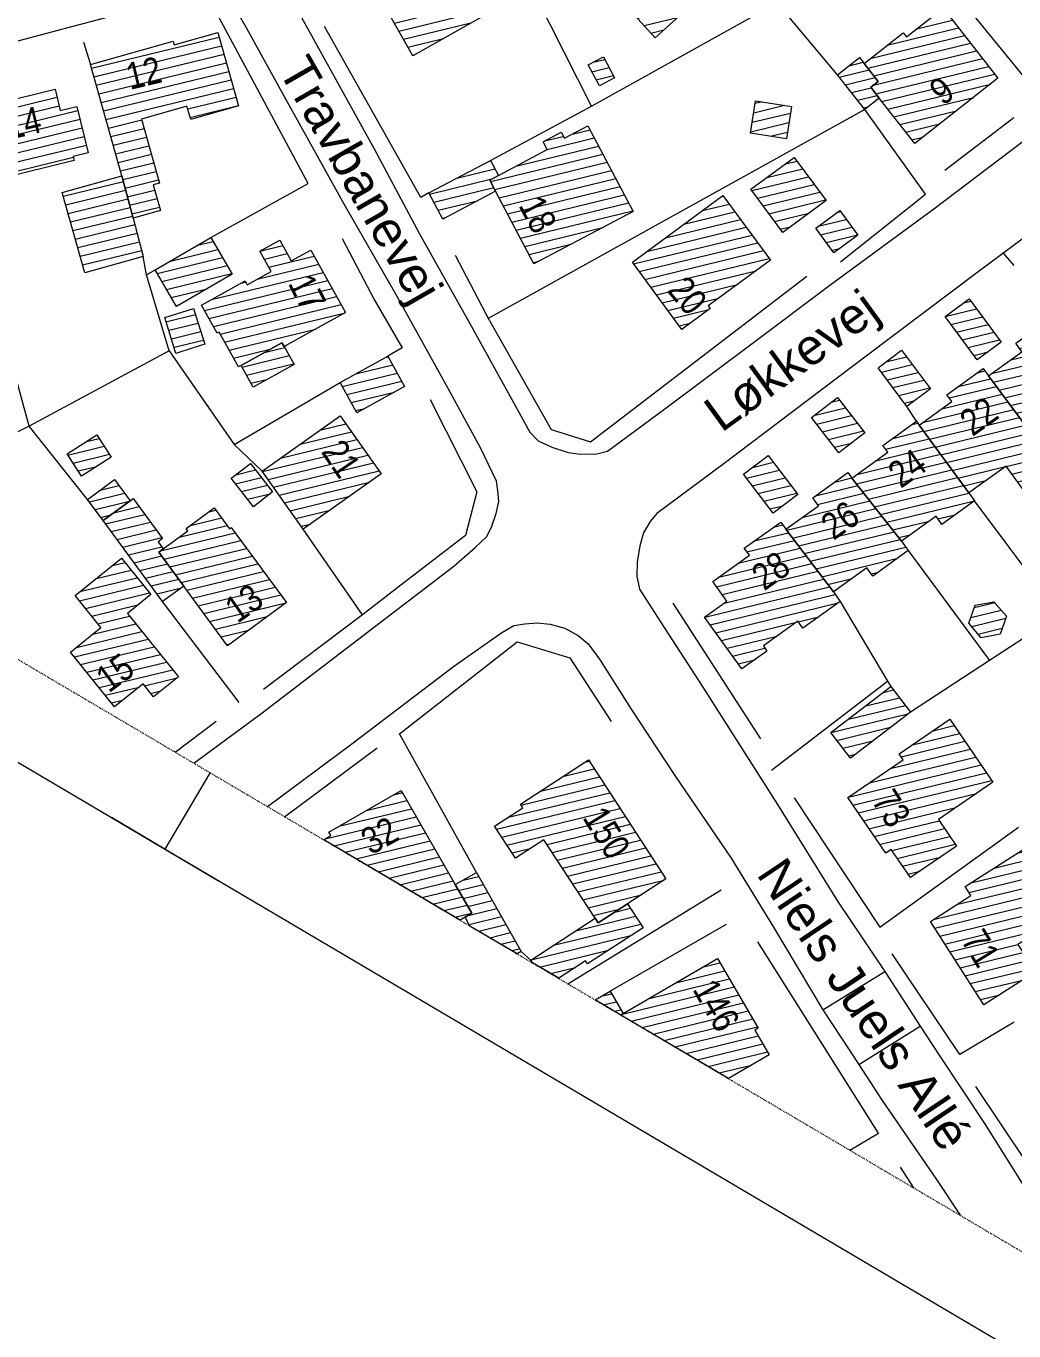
# Model space of a CAD drawing. Header units: metres. Extents: x 585637 to 586843, y 6137463 to 6138529.
# Drawn here: x 585802 to 585913.1, y 6137857 to 6138003.7 of the extents above; entities that cross this region are included whole.
import ezdxf
from ezdxf.enums import TextEntityAlignment as Align

# ---------------------------------------------------------------- set-up
doc = ezdxf.new("R2010")
doc.units = ezdxf.units.M
doc.header["$MEASUREMENT"] = 0
doc.linetypes.add('DGN_STYLE_2', pattern=[0.030554, 0.018333, -0.012222])
for name, color, linetype, lineweight in [('adresse', 7, 'Continuous', 13), ('bygning', 252, 'Continuous', 0), ('chikane', 252, 'Continuous', 13), ('FRAME', 7, 'Continuous', 13), ('hegn', 252, 'Continuous', 13), ('TC_S_FLM_20X05', 7, 'Continuous', 0), ('vejkant', 252, 'Continuous', 13), ('vejnavn', 7, 'Continuous', 13)]:
    doc.layers.add(name, color=color, linetype=linetype, lineweight=lineweight)
doc.layers.add('TC_S_VRM_20X05', color=6, linetype='DGN_STYLE_2', lineweight=0, plot=False)
doc.styles.add('Style-Arial', font='arial.ttf')

msp = doc.modelspace()

# ---------------------------------------------------------------- hatches: boundary and pattern name
at = {"layer": 'bygning', "lineweight": 0}
h = msp.add_hatch(dxfattribs=at)
h.set_pattern_fill('HATCH', color=256, scale=0.1, style=0, pattern_type=2)
h.set_pattern_definition([(13.65, (585851.8549, 6138023.702), (-0.23599, 0.971756), [])])
h.paths.add_polyline_path([(585856.39, 6138020.4), (585858.81, 6138022.6), (585863.53, 6138026.9), (585879.91, 6138008.91), (585872.77, 6138002.41), (585857.2, 6138019.51)], flags=0)
h = msp.add_hatch(dxfattribs=at)
h.set_pattern_fill('HATCH', color=256, scale=0.1, style=0, pattern_type=2)
h.set_pattern_definition([(13.65, (585864.1307, 6138014.2408), (-0.23599, 0.971756), [])])
h.paths.add_polyline_path([(585854.35, 6138005.37), (585845.49, 6138000.37), (585841.18, 6138008.03), (585850.04, 6138013.02)], flags=0)
h = msp.add_hatch(dxfattribs=at)
h.set_pattern_fill('HATCH', color=256, scale=0.1, style=0, pattern_type=2)
h.set_pattern_definition([(13.65, (585895.3314, 6137997.6222), (-0.23599, 0.971756), [])])
h.paths.add_polyline_path([(585897.87, 6137997.5), (585896.27, 6137999.53), (585900.67, 6138002.98), (585901.05, 6138002.5), (585905.17, 6138005.72), (585911.33, 6137997.85), (585901.98, 6137990.52), (585897.98, 6137995.62), (585897.03, 6137996.84)], flags=0)
h = msp.add_hatch(dxfattribs=at)
h.set_pattern_fill('HATCH', color=256, scale=0.1, style=0, pattern_type=2)
h.set_pattern_definition([(13.65, (585861.0222, 6137980.6756), (-0.235989, 0.971756), [])])
h.paths.add_polyline_path([(585809.21, 6137999.39), (585818.51, 6138002.01), (585818.62, 6138001.62), (585823.55, 6138003.01), (585825.87, 6137994.74), (585820.49, 6137993.23), (585820.07, 6137994.7), (585814.95, 6137993.26), (585816.97, 6137986.07), (585816.26, 6137985.87), (585817.08, 6137982.98), (585814, 6137982.11), (585812.73, 6137986.89)], flags=0)
h = msp.add_hatch(dxfattribs=at)
h.set_pattern_fill('HATCH', color=256, scale=0.1, style=0, pattern_type=2)
h.set_pattern_definition([(13.65, (585852.6391, 6138005.7203), (-0.23599, 0.971756), [])])
h.paths.add_polyline_path([(585866.93, 6138000.27), (585868.2, 6137997.9), (585866.5, 6137996.99), (585865.23, 6137999.36)], flags=0)
h = msp.add_hatch(dxfattribs=at)
h.set_pattern_fill('HATCH', color=256, scale=0.1, style=0, pattern_type=2)
h.set_pattern_definition([(13.65, (585892.6036, 6138012.1594), (-0.23599, 0.971756), [])])
h.paths.add_polyline_path([(585897.87, 6137997.5), (585897.03, 6137996.84), (585897.98, 6137995.62), (585896.34, 6137994.33), (585893.28, 6137998.23), (585895.76, 6138000.18), (585896.27, 6137999.53)], flags=0)
h = msp.add_hatch(dxfattribs=at)
h.set_pattern_fill('HATCH', color=256, scale=0.1, style=0, pattern_type=2)
h.set_pattern_definition([(13.65, (585796.7398, 6137987.4284), (-0.23599, 0.971756), [])])
h.paths.add_polyline_path([(585797.44, 6137991.31), (585796.65, 6137994.51), (585805.22, 6137996.61), (585805.8, 6137994.22), (585807.68, 6137994.68), (585808.96, 6137989.48), (585807.26, 6137989.06), (585807.38, 6137988.59), (585799.14, 6137986.57), (585798.63, 6137986.45)], flags=0)
h = msp.add_hatch(dxfattribs=at)
h.set_pattern_fill('HATCH', color=256, scale=0.1, style=0, pattern_type=2)
h.set_pattern_definition([(13.65, (585866.643, 6137999.0547), (-0.23599, 0.971756), [])])
h.paths.add_polyline_path([(585884.05, 6137995.31), (585888.09, 6137994.69), (585887.53, 6137991.05), (585883.5, 6137991.67)], flags=0)
h = msp.add_hatch(dxfattribs=at)
h.set_pattern_fill('HATCH', color=256, scale=0.1, style=0, pattern_type=2)
h.set_pattern_definition([(13.65, (585851.1815, 6137985.504), (-0.23599, 0.971756), [])])
h.paths.add_polyline_path([(585855.11, 6137986.92), (585860.61, 6137989.83), (585860.14, 6137990.72), (585862.17, 6137991.79), (585862.54, 6137991.1), (585865.19, 6137992.5), (585870.28, 6137982.88), (585859.12, 6137976.99), (585854.8, 6137985.16), (585854.14, 6137986.41)], flags=0)
h = msp.add_hatch(dxfattribs=at)
h.set_pattern_fill('HATCH', color=256, scale=0.1, style=0, pattern_type=2)
h.set_pattern_definition([(13.65, (585874.0101, 6137975.8661), (-0.23599, 0.971756), [])])
h.paths.add_polyline_path([(585854.14, 6137986.41), (585854.8, 6137985.16), (585848.85, 6137982.02), (585847.3, 6137984.95), (585854.22, 6137988.61), (585855.11, 6137986.92)], flags=0)
h = msp.add_hatch(dxfattribs=at)
h.set_pattern_fill('HATCH', color=256, scale=0.1, style=0, pattern_type=2)
h.set_pattern_definition([(13.65, (585893.342, 6137980.3896), (-0.23599, 0.971756), [])])
h.paths.add_polyline_path([(585883.54, 6137985.37), (585888.42, 6137988.95), (585891.99, 6137984.09), (585887.11, 6137980.51)], flags=0)
h = msp.add_hatch(dxfattribs=at)
h.set_pattern_fill('HATCH', color=256, scale=0.1, style=0, pattern_type=2)
h.set_pattern_definition([(13.65, (585802.8303, 6137989.9514), (-0.23599, 0.971756), [])])
h.paths.add_polyline_path([(585814, 6137982.11), (585815.15, 6137977.82), (585808.57, 6137975.97), (585806.03, 6137985), (585812.73, 6137986.89)], flags=0)
h = msp.add_hatch(dxfattribs=at)
h.set_pattern_fill('HATCH', color=256, scale=0.1, style=0, pattern_type=2)
h.set_pattern_definition([(13.65, (585887.1169, 6137984.1434), (-0.23599, 0.971756), [])])
h.paths.add_polyline_path([(585880.39, 6137984.67), (585885.73, 6137977.4), (585878.71, 6137972.24), (585878.94, 6137971.94), (585875.75, 6137969.6), (585870.19, 6137977.17)], flags=0)
h = msp.add_hatch(dxfattribs=at)
h.set_pattern_fill('HATCH', color=256, scale=0.1, style=0, pattern_type=2)
h.set_pattern_definition([(13.65, (585886.5662, 6137993.4937), (-0.23599, 0.971756), [])])
h.paths.add_polyline_path([(585890.83, 6137981.01), (585893.53, 6137982.99), (585895.57, 6137980.21), (585892.87, 6137978.23)], flags=0)
h = msp.add_hatch(dxfattribs=at)
h.set_pattern_fill('HATCH', color=256, scale=0.1, style=0, pattern_type=2)
h.set_pattern_definition([(13.65, (585810.5543, 6137979.5539), (-0.23599, 0.971756), [])])
h.paths.add_polyline_path([(585822.76, 6137979.94), (585825.15, 6137975.81), (585818.88, 6137972.18), (585816.49, 6137976.3)], flags=0)
h = msp.add_hatch(dxfattribs=at)
h.set_pattern_fill('HATCH', color=256, scale=0.1, style=0, pattern_type=2)
h.set_pattern_definition([(13.65, (585828.1889, 6137965.0083), (-0.23599, 0.971756), [])])
h.paths.add_polyline_path([(585830.76, 6137968.11), (585826.16, 6137965.56), (585825.85, 6137965.38), (585823.68, 6137969.3), (585823.46, 6137969.18), (585821.71, 6137972.35), (585826.6, 6137975.06), (585826.84, 6137974.62), (585829.54, 6137976.12), (585828.27, 6137978.41), (585830.51, 6137979.65), (585831.81, 6137977.31), (585834.01, 6137978.53), (585837.91, 6137971.5), (585831, 6137967.67)], flags=0)
h = msp.add_hatch(dxfattribs=at)
h.set_pattern_fill('HATCH', color=256, scale=0.1, style=0, pattern_type=2)
h.set_pattern_definition([(13.65, (585900.5119, 6137963.6858), (-0.23599, 0.971756), [])])
h.paths.add_polyline_path([(585905.4, 6137971.04), (585908.1, 6137973.04), (585911.71, 6137968.17), (585909.01, 6137966.17)], flags=0)
h = msp.add_hatch(dxfattribs=at)
h.set_pattern_fill('HATCH', color=256, scale=0.1, style=0, pattern_type=2)
h.set_pattern_definition([(13.65, (585819.7017, 6137975.072), (-0.23599, 0.97176), [])])
h.paths.add_polyline_path([(585819.26, 6137967.05), (585818.83, 6137966.91), (585817.56, 6137970.93), (585820.8, 6137971.95), (585822.07, 6137967.94), (585821.59, 6137967.78)], flags=0)
h = msp.add_hatch(dxfattribs=at)
h.set_pattern_fill('HATCH', color=256, scale=0.1, style=0, pattern_type=2)
h.set_pattern_definition([(13.65, (585928.4115, 6137973.0716), (-0.23599, 0.971756), [])])
h.paths.add_polyline_path([(585914.04, 6137967.08), (585913.34, 6137968.05), (585917.5, 6137971.03), (585924.17, 6137961.74), (585920.34, 6137958.99), (585919.67, 6137959.92), (585915.72, 6137957.09), (585910.27, 6137964.38)], flags=0)
h = msp.add_hatch(dxfattribs=at)
h.set_pattern_fill('HATCH', color=256, scale=0.1, style=0, pattern_type=2)
h.set_pattern_definition([(13.65, (585819.4257, 6137968.8557), (-0.23599, 0.971756), [])])
h.paths.add_polyline_path([(585831, 6137967.67), (585832.12, 6137965.65), (585827.52, 6137963.11), (585826.16, 6137965.56), (585830.76, 6137968.11)], flags=0)
h = msp.add_hatch(dxfattribs=at)
h.set_pattern_fill('HATCH', color=256, scale=0.1, style=0, pattern_type=2)
h.set_pattern_definition([(13.65, (585831.7029, 6137973.0962), (-0.23599, 0.971756), [])])
h.paths.add_polyline_path([(585837.31, 6137963.63), (585842.69, 6137966.59), (585844.56, 6137963.19), (585839.18, 6137960.23)], flags=0)
h = msp.add_hatch(dxfattribs=at)
h.set_pattern_fill('HATCH', color=256, scale=0.1, style=0, pattern_type=2)
h.set_pattern_definition([(13.65, (585892.6259, 6137959.3244), (-0.23599, 0.971756), [])])
h.paths.add_polyline_path([(585897.85, 6137965.3), (585900.49, 6137967.27), (585903.74, 6137962.91), (585901.1, 6137960.94)], flags=0)
h = msp.add_hatch(dxfattribs=at)
h.set_pattern_fill('HATCH', color=256, scale=0.1, style=0, pattern_type=2)
h.set_pattern_definition([(13.65, (585914.8101, 6137962.0208), (-0.23599, 0.971756), [])])
h.paths.add_polyline_path([(585915.72, 6137957.09), (585917.88, 6137954.08), (585914.24, 6137951.47), (585912.25, 6137954.23), (585908.05, 6137951.21), (585902.48, 6137958.85), (585906.14, 6137961.48), (585905.58, 6137962.25), (585909.69, 6137965.2), (585910.27, 6137964.38)], flags=0)
h = msp.add_hatch(dxfattribs=at)
h.set_pattern_fill('HATCH', color=256, scale=0.1, style=0, pattern_type=2)
h.set_pattern_definition([(13.65, (585892.2563, 6137958.2506), (-0.23599, 0.97176), [])])
h.paths.add_polyline_path([(585890.36, 6137959.71), (585893.28, 6137961.96), (585896.35, 6137957.99), (585893.44, 6137955.73)], flags=0)
h = msp.add_hatch(dxfattribs=at)
h.set_pattern_fill('HATCH', color=256, scale=0.1, style=0, pattern_type=2)
h.set_pattern_definition([(13.65, (585840.9767, 6137962.7933), (-0.23599, 0.971756), [])])
h.paths.add_polyline_path([(585841.93, 6137953.35), (585833.15, 6137947.14), (585828.53, 6137953.67), (585837.31, 6137959.88)], flags=0)
h = msp.add_hatch(dxfattribs=at)
h.set_pattern_fill('HATCH', color=256, scale=0.1, style=0, pattern_type=2)
h.set_pattern_definition([(13.65, (585909.1008, 6137955.5565), (-0.23599, 0.971756), [])])
h.paths.add_polyline_path([(585908.69, 6137950.31), (585905.02, 6137947.68), (585904.37, 6137948.59), (585900.48, 6137945.8), (585894.9, 6137952.88), (585898.94, 6137955.78), (585898.39, 6137956.55), (585902.18, 6137959.27), (585902.48, 6137958.85), (585908.05, 6137951.21)], flags=0)
h = msp.add_hatch(dxfattribs=at)
h.set_pattern_fill('HATCH', color=256, scale=0.1, style=0, pattern_type=2)
h.set_pattern_definition([(13.65, (585798.0317, 6137954.3938), (-0.23599, 0.971756), [])])
h.paths.add_polyline_path([(585806.59, 6137955.6), (585809.92, 6137957.75), (585811.54, 6137955.24), (585808.21, 6137953.09)], flags=0)
h = msp.add_hatch(dxfattribs=at)
h.set_pattern_fill('HATCH', color=256, scale=0.1, style=0, pattern_type=2)
h.set_pattern_definition([(13.65, (585837.1239, 6137955.0456), (-0.23599, 0.971756), [])])
h.paths.add_polyline_path([(585825.05, 6137952.87), (585827.2, 6137954.54), (585829.69, 6137951.33), (585827.55, 6137949.66)], flags=0)
h = msp.add_hatch(dxfattribs=at)
h.set_pattern_fill('HATCH', color=256, scale=0.1, style=0, pattern_type=2)
h.set_pattern_definition([(13.65, (585909.3082, 6137936.6309), (-0.23599, 0.971756), [])])
h.paths.add_polyline_path([(585882.7, 6137953.32), (585885.48, 6137955.43), (585888.81, 6137951.03), (585886.03, 6137948.92)], flags=0)
h = msp.add_hatch(dxfattribs=at)
h.set_pattern_fill('HATCH', color=256, scale=0.1, style=0, pattern_type=2)
h.set_pattern_definition([(13.65, (585900.7708, 6137950.2124), (-0.23599, 0.971756), [])])
h.paths.add_polyline_path([(585887.46, 6137947.15), (585891.13, 6137949.78), (585890.5, 6137950.66), (585894.45, 6137953.5), (585894.9, 6137952.88), (585900.48, 6137945.8), (585901.25, 6137944.72), (585897.26, 6137941.86), (585896.59, 6137942.79), (585892.82, 6137940.08)], flags=0)
h = msp.add_hatch(dxfattribs=at)
h.set_pattern_fill('HATCH', color=256, scale=0.1, style=0, pattern_type=2)
h.set_pattern_definition([(13.65, (585809.1816, 6137955.3763), (-0.23599, 0.97176), [])])
h.paths.add_polyline_path([(585810.64, 6137948.1), (585808.88, 6137950.49), (585811.91, 6137952.72), (585813.67, 6137950.33)], flags=0)
h = msp.add_hatch(dxfattribs=at)
h.set_pattern_fill('HATCH', color=256, scale=0.1, style=0, pattern_type=2)
h.set_pattern_definition([(13.65, (585815.2563, 6137945.7006), (-0.23599, 0.97176), [])])
h.paths.add_polyline_path([(585817.33, 6137938.99), (585810.64, 6137948.1), (585813.67, 6137950.33), (585814.02, 6137950.58), (585817.32, 6137946.09), (585816.82, 6137945.72), (585817.4, 6137944.92), (585816.9, 6137944.56), (585819.71, 6137940.73)], flags=0)
h = msp.add_hatch(dxfattribs=at)
h.set_pattern_fill('HATCH', color=256, scale=0.1, style=0, pattern_type=2)
h.set_pattern_definition([(13.65, (585815.5086, 6137945.3333), (-0.23599, 0.971756), [])])
h.paths.add_polyline_path([(585816.9, 6137944.56), (585817.4, 6137944.92), (585820.16, 6137946.95), (585819.97, 6137947.2), (585823.13, 6137949.52), (585824.85, 6137947.17), (585825.05, 6137947.32), (585831.25, 6137938.89), (585824.63, 6137934.03), (585819.71, 6137940.73)], flags=0)
h = msp.add_hatch(dxfattribs=at)
h.set_pattern_fill('HATCH', color=256, scale=0.1, style=0, pattern_type=2)
h.set_pattern_definition([(13.65, (585895.8532, 6137945.6188), (-0.23599, 0.971756), [])])
h.paths.add_polyline_path([(585892.82, 6137940.08), (585893.59, 6137939), (585889.39, 6137935.99), (585888.82, 6137936.78), (585884.94, 6137934), (585885.34, 6137933.43), (585882.52, 6137931.41), (585878.33, 6137937.25), (585880.84, 6137939.04), (585879.25, 6137941.26), (585883.36, 6137944.21), (585882.79, 6137945), (585886.89, 6137947.94), (585887.46, 6137947.15)], flags=0)
h = msp.add_hatch(dxfattribs=at)
h.set_pattern_fill('HATCH', color=256, scale=0.1, style=0, pattern_type=2)
h.set_pattern_definition([(13.65, (585827.9201, 6137932.5968), (-0.23599, 0.971756), [])])
h.paths.add_polyline_path([(585816.01, 6137939.78), (585813.36, 6137937.66), (585819.1, 6137930.53), (585816.29, 6137928.27), (585815.12, 6137929.73), (585811.91, 6137927.15), (585806.96, 6137933.31), (585810.39, 6137936.06), (585807.48, 6137939.68), (585812.71, 6137943.88)], flags=0)
h = msp.add_hatch(dxfattribs=at)
h.set_pattern_fill('HATCH', color=256, scale=0.1, style=0, pattern_type=2)
h.set_pattern_definition([(13.65, (585922.0104, 6137944.6393), (-0.23599, 0.971756), [])])
h.paths.add_polyline_path([(585912.29, 6137937.35), (585911.58, 6137935.32), (585909.46, 6137934.92), (585908.06, 6137936.56), (585908.78, 6137938.59), (585910.89, 6137938.98)], flags=0)
h = msp.add_hatch(dxfattribs=at)
h.set_pattern_fill('HATCH', color=256, scale=0.1, style=0, pattern_type=2)
h.set_pattern_definition([(13.65, (585920.6731, 6137922.8517), (-0.23599, 0.971756), [])])
h.paths.add_polyline_path([(585894.73, 6137921.39), (585892.54, 6137924.25), (585899.29, 6137929.43), (585901.48, 6137926.57)], flags=0)
h = msp.add_hatch(dxfattribs=at)
h.set_pattern_fill('HATCH', color=256, scale=0.1, style=0, pattern_type=2)
h.set_pattern_definition([(13.65, (585895.6557, 6137925.5152), (-0.23599, 0.971756), [])])
h.paths.add_polyline_path([(585905.93, 6137925.75), (585910.77, 6137918.67), (585904.63, 6137914.48), (585906.67, 6137911.5), (585901.48, 6137907.94), (585899.32, 6137911.1), (585898.71, 6137910.68), (585894.43, 6137916.94), (585900.67, 6137921.21), (585900.23, 6137921.85)], flags=0)
h = msp.add_hatch(dxfattribs=at)
h.set_pattern_fill('HATCH', color=256, scale=0.1, style=0, pattern_type=2)
h.set_pattern_definition([(13.65, (585844.6417, 6137910.8843), (-0.23599, 0.971756), [])])
h.paths.add_polyline_path([(585865.99, 6137903.37), (585860.24, 6137912.21), (585857.03, 6137910.13), (585854.69, 6137913.72), (585857.86, 6137915.79), (585857.59, 6137916.2), (585865.25, 6137921.18), (585873.95, 6137907.79), (585869.66, 6137905), (585866.33, 6137902.85)], flags=0)
h = msp.add_hatch(dxfattribs=at)
h.set_pattern_fill('HATCH', color=256, scale=0.1, style=0, pattern_type=2)
h.set_pattern_definition([(13.65, (585853.2733, 6137904.2442), (-0.23599, 0.971756), [])])
h.paths.add_polyline_path([(585835.46, 6137912.21), (585836.27, 6137912.67), (585836.04, 6137913.06), (585844.17, 6137917.74), (585850.26, 6137907.16), (585852.12, 6137903.93), (585851.36, 6137903.48), (585850.8, 6137903.16)], flags=0)
h = msp.add_hatch(dxfattribs=at)
h.set_pattern_fill('HATCH', color=256, scale=0.1, style=0, pattern_type=2)
h.set_pattern_definition([(13.65, (585917.7527, 6137913.7693), (-0.23599, 0.971756), [])])
h.paths.add_polyline_path([(585913.57, 6137900.41), (585915.55, 6137897.33), (585909.76, 6137893.62), (585903.73, 6137903.02), (585908.28, 6137905.93), (585907.64, 6137906.93), (585914.99, 6137911.63), (585919.67, 6137904.32)], flags=0)
h = msp.add_hatch(dxfattribs=at)
h.set_pattern_fill('HATCH', color=256, scale=0.1, style=0, pattern_type=2)
h.set_pattern_definition([(13.65, (585864.0756, 6137899.4831), (-0.23599, 0.971756), [])])
h.paths.add_polyline_path([(585851.91, 6137902.5), (585851.36, 6137903.48), (585852.12, 6137903.93), (585850.26, 6137907.16), (585852.64, 6137908.51), (585857.68, 6137899.64), (585857.22, 6137899.38)], flags=0)
h = msp.add_hatch(dxfattribs=at)
h.set_pattern_fill('HATCH', color=256, scale=0.1, style=0, pattern_type=2)
h.set_pattern_definition([(13.65, (585878.893, 6137892.2499), (-0.23599, 0.971756), [])])
h.paths.add_polyline_path([(585858.95, 6137898.35), (585858.75, 6137898.66), (585865.99, 6137903.37), (585866.33, 6137902.85), (585869.66, 6137905), (585871.4, 6137902.31), (585865.13, 6137898.23), (585864.91, 6137898.57), (585861.9, 6137896.62)], flags=0)
h = msp.add_hatch(dxfattribs=at)
h.set_pattern_fill('HATCH', color=256, scale=0.1, style=0, pattern_type=2)
h.set_pattern_definition([(13.65, (585868.1577, 6137894.4342), (-0.23599, 0.971756), [])])
h.paths.add_polyline_path([(585868.9, 6137892.49), (585869.17, 6137892.65), (585879.76, 6137898.85), (585884.35, 6137891), (585883.98, 6137890.79), (585885.59, 6137888.03), (585881.01, 6137885.35)], flags=0)
h = msp.add_hatch(dxfattribs=at)
h.set_pattern_fill('HATCH', color=256, scale=0.1, style=0, pattern_type=2)
h.set_pattern_definition([(13.6499, (585819.3557, 6137999.3901), (-0.235989, 0.971756), [])])
h.paths.add_polyline_path([(585865.99, 6137894.2), (585867.68, 6137895.19), (585869.17, 6137892.65), (585868.9, 6137892.49)], flags=0)

# ---------------------------------------------------------------- linework, layer by layer
at = {"layer": 'bygning', "lineweight": 0, "flags": 128}
for points in [[(585856.39, 6138020.4), (585858.81, 6138022.6), (585863.53, 6138026.9), (585879.91, 6138008.91), (585872.77, 6138002.41), (585857.2, 6138019.51)], [(585854.35, 6138005.37), (585845.49, 6138000.37), (585841.18, 6138008.03), (585850.04, 6138013.02)], [(585897.87, 6137997.5), (585896.27, 6137999.53), (585900.67, 6138002.98), (585901.05, 6138002.5), (585905.17, 6138005.72), (585911.33, 6137997.85), (585901.98, 6137990.52), (585897.98, 6137995.62), (585897.03, 6137996.84)], [(585809.21, 6137999.39), (585818.51, 6138002.01), (585818.62, 6138001.62), (585823.55, 6138003.01), (585825.87, 6137994.74), (585820.49, 6137993.23), (585820.07, 6137994.7), (585814.95, 6137993.26), (585816.97, 6137986.07), (585816.26, 6137985.87), (585817.08, 6137982.98), (585814, 6137982.11), (585812.73, 6137986.89)], [(585866.93, 6138000.27), (585868.2, 6137997.9), (585866.5, 6137996.99), (585865.23, 6137999.36)], [(585897.87, 6137997.5), (585897.03, 6137996.84), (585897.98, 6137995.62), (585896.34, 6137994.33), (585893.28, 6137998.23), (585895.76, 6138000.18), (585896.27, 6137999.53)], [(585797.44, 6137991.31), (585796.65, 6137994.51), (585805.22, 6137996.61), (585805.8, 6137994.22), (585807.68, 6137994.68), (585808.96, 6137989.48), (585807.26, 6137989.06), (585807.38, 6137988.59), (585799.14, 6137986.57), (585798.63, 6137986.45)], [(585884.05, 6137995.31), (585888.09, 6137994.69), (585887.53, 6137991.05), (585883.5, 6137991.67)], [(585855.11, 6137986.92), (585860.61, 6137989.83), (585860.14, 6137990.72), (585862.17, 6137991.79), (585862.54, 6137991.1), (585865.19, 6137992.5), (585870.28, 6137982.88), (585859.12, 6137976.99), (585854.8, 6137985.16), (585854.14, 6137986.41)], [(585854.14, 6137986.41), (585854.8, 6137985.16), (585848.85, 6137982.02), (585847.3, 6137984.95), (585854.22, 6137988.61), (585855.11, 6137986.92)], [(585883.54, 6137985.37), (585888.42, 6137988.95), (585891.99, 6137984.09), (585887.11, 6137980.51)], [(585814, 6137982.11), (585815.15, 6137977.82), (585808.57, 6137975.97), (585806.03, 6137985), (585812.73, 6137986.89)], [(585880.39, 6137984.67), (585885.73, 6137977.4), (585878.71, 6137972.24), (585878.94, 6137971.94), (585875.75, 6137969.6), (585870.19, 6137977.17)], [(585890.83, 6137981.01), (585893.53, 6137982.99), (585895.57, 6137980.21), (585892.87, 6137978.23)], [(585822.76, 6137979.94), (585825.15, 6137975.81), (585818.88, 6137972.18), (585816.49, 6137976.3)], [(585830.76, 6137968.11), (585826.16, 6137965.56), (585825.85, 6137965.38), (585823.68, 6137969.3), (585823.46, 6137969.18), (585821.71, 6137972.35), (585826.6, 6137975.06), (585826.84, 6137974.62), (585829.54, 6137976.12), (585828.27, 6137978.41), (585830.51, 6137979.65), (585831.81, 6137977.31), (585834.01, 6137978.53), (585837.91, 6137971.5), (585831, 6137967.67)], [(585905.4, 6137971.04), (585908.1, 6137973.04), (585911.71, 6137968.17), (585909.01, 6137966.17)], [(585819.26, 6137967.05), (585818.83, 6137966.91), (585817.56, 6137970.93), (585820.8, 6137971.95), (585822.07, 6137967.94), (585821.59, 6137967.78)], [(585914.04, 6137967.08), (585913.34, 6137968.05), (585917.5, 6137971.03), (585924.17, 6137961.74), (585920.34, 6137958.99), (585919.67, 6137959.92), (585915.72, 6137957.09), (585910.27, 6137964.38)], [(585831, 6137967.67), (585832.12, 6137965.65), (585827.52, 6137963.11), (585826.16, 6137965.56), (585830.76, 6137968.11)], [(585837.31, 6137963.63), (585842.69, 6137966.59), (585844.56, 6137963.19), (585839.18, 6137960.23)], [(585897.85, 6137965.3), (585900.49, 6137967.27), (585903.74, 6137962.91), (585901.1, 6137960.94)], [(585915.72, 6137957.09), (585917.88, 6137954.08), (585914.24, 6137951.47), (585912.25, 6137954.23), (585908.05, 6137951.21), (585902.48, 6137958.85), (585906.14, 6137961.48), (585905.58, 6137962.25), (585909.69, 6137965.2), (585910.27, 6137964.38)], [(585890.36, 6137959.71), (585893.28, 6137961.96), (585896.35, 6137957.99), (585893.44, 6137955.73)], [(585841.93, 6137953.35), (585833.15, 6137947.14), (585828.53, 6137953.67), (585837.31, 6137959.88)], [(585908.69, 6137950.31), (585905.02, 6137947.68), (585904.37, 6137948.59), (585900.48, 6137945.8), (585894.9, 6137952.88), (585898.94, 6137955.78), (585898.39, 6137956.55), (585902.18, 6137959.27), (585902.48, 6137958.85), (585908.05, 6137951.21)], [(585806.59, 6137955.6), (585809.92, 6137957.75), (585811.54, 6137955.24), (585808.21, 6137953.09)], [(585825.05, 6137952.87), (585827.2, 6137954.54), (585829.69, 6137951.33), (585827.55, 6137949.66)], [(585882.7, 6137953.32), (585885.48, 6137955.43), (585888.81, 6137951.03), (585886.03, 6137948.92)], [(585887.46, 6137947.15), (585891.13, 6137949.78), (585890.5, 6137950.66), (585894.45, 6137953.5), (585894.9, 6137952.88), (585900.48, 6137945.8), (585901.25, 6137944.72), (585897.26, 6137941.86), (585896.59, 6137942.79), (585892.82, 6137940.08)], [(585810.64, 6137948.1), (585808.88, 6137950.49), (585811.91, 6137952.72), (585813.67, 6137950.33)], [(585817.33, 6137938.99), (585810.64, 6137948.1), (585813.67, 6137950.33), (585814.02, 6137950.58), (585817.32, 6137946.09), (585816.82, 6137945.72), (585817.4, 6137944.92), (585816.9, 6137944.56), (585819.71, 6137940.73)], [(585816.9, 6137944.56), (585817.4, 6137944.92), (585820.16, 6137946.95), (585819.97, 6137947.2), (585823.13, 6137949.52), (585824.85, 6137947.17), (585825.05, 6137947.32), (585831.25, 6137938.89), (585824.63, 6137934.03), (585819.71, 6137940.73)], [(585892.82, 6137940.08), (585893.59, 6137939), (585889.39, 6137935.99), (585888.82, 6137936.78), (585884.94, 6137934), (585885.34, 6137933.43), (585882.52, 6137931.41), (585878.33, 6137937.25), (585880.84, 6137939.04), (585879.25, 6137941.26), (585883.36, 6137944.21), (585882.79, 6137945), (585886.89, 6137947.94), (585887.46, 6137947.15)], [(585816.01, 6137939.78), (585813.36, 6137937.66), (585819.1, 6137930.53), (585816.29, 6137928.27), (585815.12, 6137929.73), (585811.91, 6137927.15), (585806.96, 6137933.31), (585810.39, 6137936.06), (585807.48, 6137939.68), (585812.71, 6137943.88)], [(585912.29, 6137937.35), (585911.58, 6137935.32), (585909.46, 6137934.92), (585908.06, 6137936.56), (585908.78, 6137938.59), (585910.89, 6137938.98)], [(585894.73, 6137921.39), (585892.54, 6137924.25), (585899.29, 6137929.43), (585901.48, 6137926.57)], [(585905.93, 6137925.75), (585910.77, 6137918.67), (585904.63, 6137914.48), (585906.67, 6137911.5), (585901.48, 6137907.94), (585899.32, 6137911.1), (585898.71, 6137910.68), (585894.43, 6137916.94), (585900.67, 6137921.21), (585900.23, 6137921.85)], [(585865.99, 6137903.37), (585860.24, 6137912.21), (585857.03, 6137910.13), (585854.69, 6137913.72), (585857.86, 6137915.79), (585857.59, 6137916.2), (585865.25, 6137921.18), (585873.95, 6137907.79), (585869.66, 6137905), (585866.33, 6137902.85)], [(585835.46, 6137912.21), (585836.27, 6137912.67), (585836.04, 6137913.06), (585844.17, 6137917.74), (585850.26, 6137907.16), (585852.12, 6137903.93), (585851.36, 6137903.48), (585850.8, 6137903.16)], [(585913.57, 6137900.41), (585915.55, 6137897.33), (585909.76, 6137893.62), (585903.73, 6137903.02), (585908.28, 6137905.93), (585907.64, 6137906.93), (585914.99, 6137911.63), (585919.67, 6137904.32)], [(585851.91, 6137902.5), (585851.36, 6137903.48), (585852.12, 6137903.93), (585850.26, 6137907.16), (585852.64, 6137908.51), (585857.68, 6137899.64), (585857.22, 6137899.38)], [(585858.95, 6137898.35), (585858.75, 6137898.66), (585865.99, 6137903.37), (585866.33, 6137902.85), (585869.66, 6137905), (585871.4, 6137902.31), (585865.13, 6137898.23), (585864.91, 6137898.57), (585861.9, 6137896.62)], [(585868.9, 6137892.49), (585869.17, 6137892.65), (585879.76, 6137898.85), (585884.35, 6137891), (585883.98, 6137890.79), (585885.59, 6137888.03), (585881.01, 6137885.35)], [(585865.99, 6137894.2), (585867.68, 6137895.19), (585869.17, 6137892.65), (585868.9, 6137892.49)]]:
    msp.add_lwpolyline(points, close=True, dxfattribs=at)
at = {"layer": 'chikane'}
for p, q in [((585891.63, 6137893.07), (585898.61, 6137897.37)), ((585895.67, 6137886.92), (585902.6, 6137891.24))]:
    msp.add_line(p, q, dxfattribs=at)
at = {"layer": 'FRAME', "flags": 128}
msp.add_lwpolyline([(585938.38, 6138529.29), (586842.57, 6137996.1), (586540.94, 6137484.59), (585636.75, 6138017.78)], close=True, dxfattribs=at)
at = {"layer": 'hegn'}
for p, q in [((585865.59, 6137994.72), (585858.79, 6138008.15)), ((585893.28, 6137998.23), (585886.47, 6138006.37)), ((585865.59, 6137994.72), (585883.54, 6138004.69)), ((585808.44, 6138001.93), (585809.21, 6137999.39)), ((585802.29, 6137958.71), (585791.88, 6137996.95)), ((585896.34, 6137994.33), (585853.98, 6137970.82)), ((585854.22, 6137988.61), (585865.59, 6137994.72)), ((585905.35, 6137987.5), (585913.12, 6137993.45)), ((585815.52, 6137975.76), (585815.15, 6137977.82)), ((585854.1, 6137970.59), (585850.29, 6137977.91)), ((585815.52, 6137975.76), (585816.49, 6137976.3)), ((585818.05, 6137967.18), (585815.52, 6137975.76)), ((585818.05, 6137967.18), (585802.29, 6137958.71)), ((585818.05, 6137967.18), (585825.38, 6137956.67)), ((585825.38, 6137956.67), (585837.31, 6137963.63)), ((585902.18, 6137959.27), (585901.1, 6137960.94)), ((585802.29, 6137958.71), (585797.64, 6137956.42)), ((585808.88, 6137950.49), (585802.29, 6137958.71)), ((585828.53, 6137953.67), (585825.38, 6137956.67)), ((585917.04, 6137939.14), (585908.69, 6137950.31)), ((585839.81, 6137937.51), (585833.15, 6137947.14)), ((585901.25, 6137944.72), (585910.39, 6137932.37)), ((585825.94, 6137927.65), (585817.33, 6137938.99)), ((585884.67, 6137923.54), (585874.77, 6137938.83)), ((585893.59, 6137939), (585898.92, 6137930.05)), ((585839.81, 6137937.51), (585828.69, 6137929.11)), ((585918.22, 6137937.48), (585910.39, 6137932.37)), ((585910.39, 6137932.37), (585901.48, 6137926.57)), ((585885.85, 6137920.03), (585898.92, 6137930.05)), ((585898.92, 6137930.05), (585899.29, 6137929.43)), ((585818.74, 6137922.06), (585823.34, 6137925.53)), ((585831.06, 6137914.8), (585841.48, 6137922.54)), ((585862.94, 6137896), (585880.17, 6137906.57)), ((585880.75, 6137902.68), (585867.68, 6137895.19)), ((585858.75, 6137898.66), (585857.68, 6137899.64)), ((585901.86, 6137873.05), (585900.38, 6137875.38))]:
    msp.add_line(p, q, dxfattribs=at)
at = {"layer": 'hegn', "flags": 128}
for points in [[(585927.37, 6138003.32), (585916.61, 6137995.16), (585897.24, 6138018.86)], [(585822.76, 6137979.94), (585833.72, 6137986), (585823.37, 6138005.29)], [(585847.3, 6137984.95), (585846.39, 6137984.43), (585835.55, 6138003.66)], [(585893.61, 6137977.21), (585903.17, 6137984.83), (585896.34, 6137994.33)], [(585837.53, 6137979.84), (585841.18, 6137972.91), (585844.27, 6137967.52), (585842.69, 6137966.59)], [(585854.1, 6137970.59), (585861.04, 6137958.36), (585865.47, 6137956.96), (585889.81, 6137975.58)], [(585847.43, 6137961.74), (585852.69, 6137951.32), (585851.4, 6137946.43), (585844, 6137940.73), (585839.81, 6137937.51)], [(585852.64, 6137908.51), (585843.98, 6137924.12), (585857.22, 6137934.48), (585863.15, 6137932.66), (585867.79, 6137925.5)], [(585888.39, 6137916.9), (585898.06, 6137902.38), (585913.66, 6137913.61)], [(585894.67, 6137877.29), (585897.91, 6137879.2), (585884.31, 6137900.74)], [(585913.15, 6137891.7), (585907.04, 6137888.05), (585899.42, 6137899.38)], [(585922.04, 6137874.57), (585917.43, 6137871.61), (585908.84, 6137884.44)]]:
    msp.add_lwpolyline(points, dxfattribs=at)
at = {"layer": 'TC_S_FLM_20X05', "flags": 128}
msp.add_lwpolyline([(585822.67, 6137919.75), (585817.59, 6137911.14), (585811.56, 6137914.69), (585823.62, 6137907.58)], dxfattribs=at)
at = {"layer": 'TC_S_VRM_20X05'}
msp.add_lwpolyline([(585659.05, 6138016.22), (586360.88, 6137602.38), (586652.35, 6138096.67), (585950.53, 6138510.52)], close=True, dxfattribs=at)
at = {"layer": 'vejkant'}
msp.add_line((585913.18, 6137976.78), (585911.95, 6137978.18), dxfattribs=at)
at = {"layer": 'vejkant', "flags": 128}
for points in [[(585820.83, 6137920.83), (585828.39, 6137926.37), (585837.33, 6137933.22), (585850.11, 6137942.97), (585852.51, 6137945.08), (585853.79, 6137946.29), (585854.34, 6137947.38), (585854.85, 6137948.89), (585855.15, 6137950.26), (585855.06, 6137951.45), (585854.9, 6137952.52), (585853.1, 6137956.3), (585849.48, 6137962.96), (585843.74, 6137973.31), (585837.75, 6137983.68), (585831.19, 6137995.49), (585826.8, 6138003.44), (585825.37, 6138005.93)], [(585814.88, 6138005.71), (585802.27, 6138002.37), (585784.15, 6137997.49)], [(585832.56, 6138005.44), (585835.83, 6137999.49), (585841.14, 6137989.93), (585846.25, 6137980.35), (585851.89, 6137970.26), (585856.83, 6137961.4), (585858.67, 6137958.05), (585859.58, 6137957.08), (585861.14, 6137956.35), (585862.98, 6137955.77), (585864.39, 6137955.56), (585866.21, 6137955.62), (585867.38, 6137955.92)], [(585867.38, 6137955.92), (585873.84, 6137960.68), (585883.99, 6137968.23), (585892.41, 6137974.57), (585904.14, 6137983.16), (585915.27, 6137991.62)], [(585921.5, 6137985.25), (585909.1, 6137976.07), (585896.49, 6137966.6), (585880.37, 6137954.41), (585872.95, 6137948.9), (585872.18, 6137948.01), (585871.44, 6137946.71), (585871.04, 6137945.28), (585870.73, 6137943.44), (585870.7, 6137941.84), (585871.01, 6137940.39), (585873.36, 6137936.72), (585878.14, 6137929.38), (585886.53, 6137916.15), (585893.34, 6137905.2), (585898.61, 6137897.37), (585902.6, 6137891.24), (585904.72, 6137887.98), (585909.89, 6137880.16), (585915.51, 6137871.23)], [(585829.13, 6137915.94), (585838.61, 6137922.99), (585850.06, 6137931.7), (585855.49, 6137935.53), (585856.84, 6137936.32), (585858.1, 6137936.5), (585859.47, 6137936.61), (585860.93, 6137936.46), (585862.59, 6137936.01), (585864.09, 6137935.16), (585865.21, 6137934.23), (585866.57, 6137932.39), (585870.06, 6137926.91), (585874.99, 6137919.43), (585881.32, 6137910.15), (585886.08, 6137902.38), (585891.63, 6137893.07), (585895.67, 6137886.92), (585898.25, 6137883), (585904.5, 6137873.89), (585907.07, 6137869.98)]]:
    msp.add_lwpolyline(points, dxfattribs=at)

# ---------------------------------------------------------------- texts
at = {"layer": 'adresse', "style": 'Style-Arial', "width": 0.833333}
for s, rotation, p in [('12', 13.5, (585815.2, 6137998.45)), ('9', 37.8, (585905.01, 6137996.47)), ('14', 13.5, (585801.66, 6137992.84)), ('18', 297.9, (585859.57, 6137982.55)), ('17', 297, (585833.61, 6137973.74)), ('20', 309.6, (585876.41, 6137973.42)), ('22', 35.1, (585909.19, 6137959.84)), ('21', 304.2, (585837.43, 6137955.07)), ('24', 35.1, (585901.12, 6137954)), ('26', 35.1, (585893.56, 6137948.16)), ('28', 35.1, (585885.76, 6137942.48)), ('13', 35.1, (585826.47, 6137938.82)), ('15', 36, (585811.95, 6137931.01)), ('73', 302.4, (585899.36, 6137915.75)), ('150', 301.5, (585867.32, 6137913)), ('32', 28.8, (585841.75, 6137912.68)), ('71', 301.5, (585909.41, 6137900.02)), ('146', 299.7, (585879.66, 6137893.59))]:
    msp.add_text(s, height=3, rotation=rotation, dxfattribs=at).set_placement(p, align=Align.MIDDLE_CENTER)
at = {"layer": 'vejnavn', "style": 'Style-Arial'}
for s, rotation, p in [('Travbanevej', 299.835, (585839.64, 6137986.46)), ('Løkkevej', 36.099, (585888.07, 6137966.13)), ('Niels Juels Allé', 303.849, (585896.29, 6137893.71))]:
    msp.add_text(s, height=4, rotation=rotation, dxfattribs=at).set_placement(p, align=Align.MIDDLE_CENTER)

doc.saveas('drawing.dxf')
